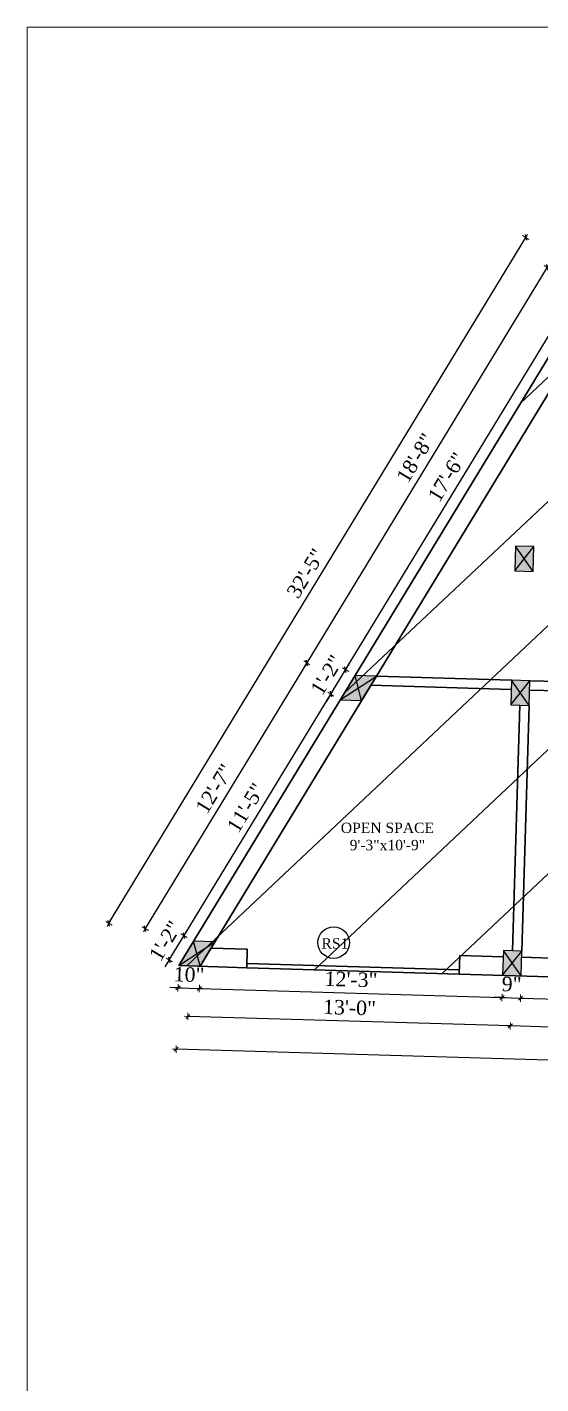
# Model space of a CAD drawing. Header units: inches. Extents: x 4069 to 291496, y -47643 to 12535.
# Drawn here: x 118399 to 118648, y -27558 to -26901 of the extents above; entities that cross this region are included whole.
import ezdxf

# ---------------------------------------------------------------- set-up
doc = ezdxf.new("R2010")
doc.units = ezdxf.units.IN
doc.header["$LTSCALE"] = 5
doc.header["$MEASUREMENT"] = 0
for name, color, linetype, lineweight in [('A-WALL', 7, 'Continuous', 9), ('Dimension', 7, 'Continuous', 18), ('ele1', 21, 'Continuous', 20)]:
    doc.layers.add(name, color=color, linetype=linetype, lineweight=lineweight)
doc.layers.add('dim line', color=7, linetype='Continuous', lineweight=15, true_color=0xfab2b2)
doc.layers.add('TEXT', color=6, linetype='Continuous')
doc.layers.add('WALL', color=7, linetype='Continuous')
doc.styles.add('ordinary', font='times.ttf')
doc.dimstyles.new('Copy of 96', dxfattribs={"dimtxt": 7, "dimasz": 4, "dimexe": 0.5, "dimexo": 0.5, "dimgap": 3, "dimtad": 1, "dimdec": 1, "dimzin": 11, "dimdsep": 46, "dimlunit": 4, "dimtxsty": 'ordinary', "dimblk": 'OBLIQUE', "dimcen": 0.09, "dimse1": 1, "dimse2": 1, "dimclrt": 6, "dimazin": 0, "dimtfac": 1, "dimtdec": 1, "dimtix": 1, "dimtmove": 2, "dimatfit": 3, "dimldrblk": 'leader', "dimfxl": 0.5, "dimfxlon": 1, "dimtolj": 1, "dimtzin": 0, "dimarcsym": 0})

# ---------------------------------------------------------------- blocks, each defined once
blk = doc.blocks.new('c2a')
at = {"color": 1, "ltscale": 5}
for p, q in [((18091.63, 4625.76), (18084.82, 4613.76)), ((18101.98, 4625.76), (18091.63, 4625.76)), ((18095.17, 4613.76), (18101.98, 4625.76)), ((18084.82, 4613.76), (18095.17, 4613.76))]:
    blk.add_line(p, q, dxfattribs=at)
blk = doc.blocks.new('oblique')
at = {"color": 0, "lineweight": -2}
blk.add_line((0.25, 0.25), (-0.25, -0.25), dxfattribs=at)
at = {"layer": 'dim line', "lineweight": 9}
for p, q in [((-0.4375, 0), (0.4375, 0)), ((0, 0.4375), (0, -0.4375))]:
    blk.add_line(p, q, dxfattribs=at)
blk = doc.blocks.new('*D5491')
at = {"layer": 'A-WALL', "color": 0, "lineweight": -2, "ltscale": 50, "transparency": 16777216}
blk.add_line((118782.83, -27389), (118632.89, -27384.52), dxfattribs=at)
at = {"layer": 'Defpoints', "color": 0, "ltscale": 50, "transparency": 16777216}
for p in [(118633.62, -27360.12), (118783.56, -27364.6), (118632.89, -27384.52)]:
    blk.add_point(p, dxfattribs=at)
at = {"layer": 'A-WALL', "color": 0, "lineweight": -2, "ltscale": 50, "transparency": 16777216, "xscale": 4, "yscale": 4, "zscale": 4}
for p, rotation in [((118632.89, -27384.52), 178.2899854281424), ((118782.83, -27389), 358.2899854281424)]:
    blk.add_blockref('oblique', p, dxfattribs=dict(at, rotation=rotation))
at = {"layer": 'A-WALL', "color": 6, "ltscale": 50, "transparency": 16777216, "insert": (118708.06, -27380.2), "char_height": 7, "attachment_point": 5, "rotation": 358.28999, "style": 'ordinary'}
blk.add_mtext('\\A1;12\'-6"', dxfattribs=at)
blk = doc.blocks.new('_OBLIQUE')
at = {"color": 0, "linetype": 'ByBlock'}
blk.add_line((-0.5, -0.5), (0.5, 0.5), dxfattribs=at)
blk = doc.blocks.new('leader')
at = {"layer": 'Dimension'}
for p, q in [((0, -4.33), (0, 4.33)), ((-4.42, 0), (4.42, 0))]:
    blk.add_line(p, q, dxfattribs=at)
blk = doc.blocks.new('*D5492')
at = {"layer": 'A-WALL', "color": 0, "lineweight": -2, "ltscale": 50, "transparency": 16777216}
blk.add_line((118632.89, -27384.52), (118476.64, -27379.86), dxfattribs=at)
at = {"layer": 'Defpoints', "color": 0, "ltscale": 50, "transparency": 16777216}
for p in [(118477.37, -27355.45), (118633.62, -27360.12), (118476.64, -27379.86)]:
    blk.add_point(p, dxfattribs=at)
at = {"layer": 'A-WALL', "color": 0, "lineweight": -2, "ltscale": 50, "transparency": 16777216, "xscale": 4, "yscale": 4, "zscale": 4}
for p, rotation in [((118476.64, -27379.86), 178.2899854281424), ((118632.89, -27384.52), 358.2899854281424)]:
    blk.add_blockref('oblique', p, dxfattribs=dict(at, rotation=rotation))
at = {"layer": 'A-WALL', "color": 6, "ltscale": 50, "transparency": 16777216, "insert": (118554.96, -27375.63), "char_height": 7, "attachment_point": 5, "rotation": 358.28999, "style": 'ordinary'}
blk.add_mtext('\\A1;13\'-0"', dxfattribs=at)
blk = doc.blocks.new('*D5472')
at = {"layer": 'A-WALL', "color": 0, "lineweight": -2, "ltscale": 50, "transparency": 16777216}
blk.add_line((119043.73, -27412.84), (118470.99, -27395.75), dxfattribs=at)
at = {"layer": 'Defpoints', "color": 0, "ltscale": 50, "transparency": 16777216}
for p in [(118472.19, -27355.3), (119044.94, -27372.4), (118470.99, -27395.75)]:
    blk.add_point(p, dxfattribs=at)
at = {"layer": 'A-WALL', "color": 0, "lineweight": -2, "ltscale": 50, "transparency": 16777216, "xscale": 4, "yscale": 4, "zscale": 4}
for p, rotation in [((118470.99, -27395.75), 178.2899854281424), ((119043.73, -27412.84), 358.2899854281424)]:
    blk.add_blockref('oblique', p, dxfattribs=dict(at, rotation=rotation))
at = {"layer": 'A-WALL', "color": 6, "ltscale": 50, "transparency": 16777216, "insert": (118757.56, -27397.74), "char_height": 7, "attachment_point": 5, "rotation": 358.28999, "style": 'ordinary'}
blk.add_mtext('\\A1;48\'-0"', dxfattribs=at)
blk = doc.blocks.new('*D5493')
at = {"layer": 'A-WALL', "color": 0, "lineweight": -2, "ltscale": 50, "transparency": 16777216}
for p, q in [((118474.8, -27340.73), (118476.88, -27337.32)), ((118467.63, -27352.52), (118474.8, -27340.73)), ((118467.63, -27352.52), (118465.55, -27355.94))]:
    blk.add_line(p, q, dxfattribs=at)
at = {"layer": 'Defpoints', "color": 0, "ltscale": 50, "transparency": 16777216}
for p in [(118474.8, -27340.73), (118479.36, -27343.51), (118472.19, -27355.3)]:
    blk.add_point(p, dxfattribs=at)
at = {"layer": 'A-WALL', "color": 0, "lineweight": -2, "ltscale": 50, "transparency": 16777216, "xscale": 4, "yscale": 4, "zscale": 4}
for p, rotation in [((118474.8, -27340.73), 238.7014709224131), ((118467.63, -27352.52), 58.70147092241314)]:
    blk.add_blockref('oblique', p, dxfattribs=dict(at, rotation=rotation))
at = {"layer": 'A-WALL', "color": 6, "ltscale": 50, "transparency": 16777216, "insert": (118465.66, -27343.25), "char_height": 7, "attachment_point": 5, "rotation": 58.70147, "style": 'ordinary'}
blk.add_mtext('\\A1;1\'-2"', dxfattribs=at)
blk = doc.blocks.new('*D5494')
at = {"layer": 'A-WALL', "color": 0, "lineweight": -2, "ltscale": 50, "transparency": 16777216}
blk.add_line((118474.8, -27340.73), (118545.89, -27223.8), dxfattribs=at)
at = {"layer": 'Defpoints', "color": 0, "ltscale": 50, "transparency": 16777216}
for p in [(118545.89, -27223.8), (118550.45, -27226.58), (118479.36, -27343.51)]:
    blk.add_point(p, dxfattribs=at)
at = {"layer": 'A-WALL', "color": 0, "lineweight": -2, "ltscale": 50, "transparency": 16777216, "xscale": 4, "yscale": 4, "zscale": 4}
for p, rotation in [((118545.89, -27223.8), 58.70147092266657), ((118474.8, -27340.73), 238.7014709226666)]:
    blk.add_blockref('oblique', p, dxfattribs=dict(at, rotation=rotation))
at = {"layer": 'A-WALL', "color": 6, "ltscale": 50, "transparency": 16777216, "insert": (118504.74, -27278.86), "char_height": 7, "attachment_point": 5, "rotation": 58.70147, "style": 'ordinary'}
blk.add_mtext('\\A1;11\'-5"', dxfattribs=at)
blk = doc.blocks.new('*D5495')
at = {"layer": 'A-WALL', "color": 0, "lineweight": -2, "ltscale": 50, "transparency": 16777216}
for p, q in [((118553.06, -27212.01), (118555.14, -27208.59)), ((118545.89, -27223.8), (118553.06, -27212.01)), ((118545.89, -27223.8), (118543.81, -27227.22))]:
    blk.add_line(p, q, dxfattribs=at)
at = {"layer": 'Defpoints', "color": 0, "ltscale": 50, "transparency": 16777216}
for p in [(118553.06, -27212.01), (118557.62, -27214.79), (118550.45, -27226.58)]:
    blk.add_point(p, dxfattribs=at)
at = {"layer": 'A-WALL', "color": 0, "lineweight": -2, "ltscale": 50, "transparency": 16777216, "xscale": 4, "yscale": 4, "zscale": 4}
for p, rotation in [((118553.06, -27212.01), 238.7014709226666), ((118545.89, -27223.8), 58.70147092266654)]:
    blk.add_blockref('oblique', p, dxfattribs=dict(at, rotation=rotation))
at = {"layer": 'A-WALL', "color": 6, "ltscale": 50, "transparency": 16777216, "insert": (118543.92, -27214.53), "char_height": 7, "attachment_point": 5, "rotation": 58.70147, "style": 'ordinary'}
blk.add_mtext('\\A1;1\'-2"', dxfattribs=at)
blk = doc.blocks.new('*D5496')
at = {"layer": 'A-WALL', "color": 0, "lineweight": -2, "ltscale": 50, "transparency": 16777216}
blk.add_line((118553.06, -27212.01), (118662.38, -27032.19), dxfattribs=at)
at = {"layer": 'Defpoints', "color": 0, "ltscale": 50, "transparency": 16777216}
for p in [(118662.38, -27032.19), (118666.95, -27034.97), (118557.62, -27214.79)]:
    blk.add_point(p, dxfattribs=at)
at = {"layer": 'A-WALL', "color": 0, "lineweight": -2, "ltscale": 50, "transparency": 16777216, "xscale": 4, "yscale": 4, "zscale": 4}
for p, rotation in [((118662.38, -27032.19), 58.70147092266657), ((118553.06, -27212.01), 238.7014709226666)]:
    blk.add_blockref('oblique', p, dxfattribs=dict(at, rotation=rotation))
at = {"layer": 'A-WALL', "color": 6, "ltscale": 50, "transparency": 16777216, "insert": (118602.11, -27118.69), "char_height": 7, "attachment_point": 5, "rotation": 58.70147, "style": 'ordinary'}
blk.add_mtext('\\A1;17\'-6"', dxfattribs=at)
blk = doc.blocks.new('*D5498')
at = {"layer": 'A-WALL', "color": 0, "lineweight": -2, "ltscale": 50, "transparency": 16777216}
blk.add_line((118650.75, -27017.05), (118534.26, -27208.66), dxfattribs=at)
at = {"layer": 'Defpoints', "color": 0, "ltscale": 50, "transparency": 16777216}
for p in [(118670.53, -27029.07), (118534.26, -27208.66), (118554.04, -27220.68)]:
    blk.add_point(p, dxfattribs=at)
at = {"layer": 'A-WALL', "color": 0, "lineweight": -2, "ltscale": 50, "transparency": 16777216, "xscale": 4, "yscale": 4, "zscale": 4}
for p, rotation in [((118650.75, -27017.05), 58.70147092240802), ((118534.26, -27208.66), 238.701470922408)]:
    blk.add_blockref('oblique', p, dxfattribs=dict(at, rotation=rotation))
at = {"layer": 'A-WALL', "color": 6, "ltscale": 50, "transparency": 16777216, "insert": (118586.9, -27109.44), "char_height": 7, "attachment_point": 5, "rotation": 58.70147, "style": 'ordinary'}
blk.add_mtext('\\A1;18\'-8"', dxfattribs=at)
blk = doc.blocks.new('*D5499')
at = {"layer": 'A-WALL', "color": 0, "lineweight": -2, "ltscale": 50, "transparency": 16777216}
blk.add_line((118534.26, -27208.66), (118456, -27337.38), dxfattribs=at)
at = {"layer": 'Defpoints', "color": 0, "ltscale": 50, "transparency": 16777216}
for p in [(118554.04, -27220.68), (118456, -27337.38), (118475.78, -27349.4)]:
    blk.add_point(p, dxfattribs=at)
at = {"layer": 'A-WALL', "color": 0, "lineweight": -2, "ltscale": 50, "transparency": 16777216, "xscale": 4, "yscale": 4, "zscale": 4}
for p, rotation in [((118534.26, -27208.66), 58.70147092266654), ((118456, -27337.38), 238.7014709226666)]:
    blk.add_blockref('oblique', p, dxfattribs=dict(at, rotation=rotation))
at = {"layer": 'A-WALL', "color": 6, "ltscale": 50, "transparency": 16777216, "insert": (118489.51, -27269.6), "char_height": 7, "attachment_point": 5, "rotation": 58.70147, "style": 'ordinary'}
blk.add_mtext('\\A1;12\'-7"', dxfattribs=at)
blk = doc.blocks.new('*D5473')
at = {"layer": 'A-WALL', "color": 0, "lineweight": -2, "ltscale": 50, "transparency": 16777216}
blk.add_line((118438.42, -27334.77), (118640.34, -27002.64), dxfattribs=at)
at = {"layer": 'Defpoints', "color": 0, "ltscale": 50, "transparency": 16777216}
for p in [(118640.34, -27002.64), (118674.12, -27023.18), (118472.19, -27355.3)]:
    blk.add_point(p, dxfattribs=at)
at = {"layer": 'A-WALL', "color": 0, "lineweight": -2, "ltscale": 50, "transparency": 16777216, "xscale": 4, "yscale": 4, "zscale": 4}
for p, rotation in [((118640.34, -27002.64), 58.70147092240928), ((118438.42, -27334.77), 238.7014709224093)]:
    blk.add_blockref('oblique', p, dxfattribs=dict(at, rotation=rotation))
at = {"layer": 'A-WALL', "color": 6, "ltscale": 50, "transparency": 16777216, "insert": (118533.77, -27165.3), "char_height": 7, "attachment_point": 5, "rotation": 58.70147, "style": 'ordinary'}
blk.add_mtext('\\A1;32\'-5"', dxfattribs=at)
blk = doc.blocks.new('*D5475')
at = {"layer": 'A-WALL', "color": 0, "lineweight": -2, "ltscale": 50, "transparency": 16777216}
for p, q in [((118471.87, -27366.05), (118467.88, -27365.93)), ((118471.87, -27366.05), (118482.22, -27366.36)), ((118482.22, -27366.36), (118486.22, -27366.48))]:
    blk.add_line(p, q, dxfattribs=at)
at = {"layer": 'Defpoints', "color": 0, "ltscale": 50, "transparency": 16777216}
for p in [(118472.19, -27355.3), (118482.54, -27355.61), (118482.22, -27366.36)]:
    blk.add_point(p, dxfattribs=at)
at = {"layer": 'A-WALL', "color": 0, "lineweight": -2, "ltscale": 50, "transparency": 16777216, "xscale": 4, "yscale": 4, "zscale": 4}
for p, rotation in [((118471.87, -27366.05), 358.2899854281424), ((118482.22, -27366.36), 178.2899854281424)]:
    blk.add_blockref('oblique', p, dxfattribs=dict(at, rotation=rotation))
at = {"layer": 'A-WALL', "color": 6, "ltscale": 50, "transparency": 16777216, "insert": (118477.24, -27359.65), "char_height": 7, "attachment_point": 5, "rotation": 358.28999, "style": 'ordinary'}
blk.add_mtext('\\A1;10"', dxfattribs=at)
blk = doc.blocks.new('*D5476')
at = {"layer": 'A-WALL', "color": 0, "lineweight": -2, "ltscale": 50, "transparency": 16777216}
blk.add_line((118482.22, -27366.36), (118628.8, -27370.74), dxfattribs=at)
at = {"layer": 'Defpoints', "color": 0, "ltscale": 50, "transparency": 16777216}
for p in [(118482.54, -27355.61), (118629.12, -27359.98), (118628.8, -27370.74)]:
    blk.add_point(p, dxfattribs=at)
at = {"layer": 'A-WALL', "color": 0, "lineweight": -2, "ltscale": 50, "transparency": 16777216, "xscale": 4, "yscale": 4, "zscale": 4}
for p, rotation in [((118482.22, -27366.36), 178.2899854281424), ((118628.8, -27370.74), 358.2899854281424)]:
    blk.add_blockref('oblique', p, dxfattribs=dict(at, rotation=rotation))
at = {"layer": 'A-WALL', "color": 6, "ltscale": 50, "transparency": 16777216, "insert": (118555.71, -27361.99), "char_height": 7, "attachment_point": 5, "rotation": 358.28999, "style": 'ordinary'}
blk.add_mtext('\\A1;12\'-3"', dxfattribs=at)
blk = doc.blocks.new('*D5477')
at = {"layer": 'A-WALL', "color": 0, "lineweight": -2, "ltscale": 50, "transparency": 16777216}
for p, q in [((118628.8, -27370.74), (118624.81, -27370.62)), ((118628.8, -27370.74), (118637.8, -27371.01)), ((118637.8, -27371.01), (118641.8, -27371.13))]:
    blk.add_line(p, q, dxfattribs=at)
at = {"layer": 'Defpoints', "color": 0, "ltscale": 50, "transparency": 16777216}
for p in [(118629.12, -27359.98), (118638.12, -27360.25), (118637.8, -27371.01)]:
    blk.add_point(p, dxfattribs=at)
at = {"layer": 'A-WALL', "color": 0, "lineweight": -2, "ltscale": 50, "transparency": 16777216, "xscale": 4, "yscale": 4, "zscale": 4}
for p, rotation in [((118628.8, -27370.74), 358.2899854281424), ((118637.8, -27371.01), 178.2899854281424)]:
    blk.add_blockref('oblique', p, dxfattribs=dict(at, rotation=rotation))
at = {"layer": 'A-WALL', "color": 6, "ltscale": 50, "transparency": 16777216, "insert": (118633.5, -27364.31), "char_height": 7, "attachment_point": 5, "rotation": 358.28999, "style": 'ordinary'}
blk.add_mtext('\\A1;9"', dxfattribs=at)
blk = doc.blocks.new('*D5478')
at = {"layer": 'A-WALL', "color": 0, "lineweight": -2, "ltscale": 50, "transparency": 16777216}
blk.add_line((118637.8, -27371.01), (118778.74, -27375.22), dxfattribs=at)
at = {"layer": 'Defpoints', "color": 0, "ltscale": 50, "transparency": 16777216}
for p in [(118638.12, -27360.25), (118779.06, -27364.46), (118778.74, -27375.22)]:
    blk.add_point(p, dxfattribs=at)
at = {"layer": 'A-WALL', "color": 0, "lineweight": -2, "ltscale": 50, "transparency": 16777216, "xscale": 4, "yscale": 4, "zscale": 4}
for p, rotation in [((118637.8, -27371.01), 178.2899854281424), ((118778.74, -27375.22), 358.2899854281424)]:
    blk.add_blockref('oblique', p, dxfattribs=dict(at, rotation=rotation))
at = {"layer": 'A-WALL', "color": 6, "ltscale": 50, "transparency": 16777216, "insert": (118708.46, -27366.54), "char_height": 7, "attachment_point": 5, "rotation": 358.28999, "style": 'ordinary'}
blk.add_mtext('\\A1;11\'-9"', dxfattribs=at)

msp = doc.modelspace()

# ---------------------------------------------------------------- hatches: boundary and pattern name
at = {"layer": 'WALL', "linetype": 'ByBlock', "ltscale": 5, "true_color": 0xf8991e}
h = msp.add_hatch(dxfattribs=at)
h.set_pattern_fill('ANSI31', color=30, scale=350, angle=-1.71001457)
h.set_pattern_definition([(43.29, (112107.9, -24579.095), (-29.999, 31.8453), [])])
h.paths.add_polyline_path([(118472.19434, -27355.29984), (118674.11623, -27023.17747), (119052.94744, -27034.48719), (119045.11821, -27366.40137), (119044.93916, -27372.3987)])
h = msp.add_hatch(color=30, dxfattribs=at)
h.dxf.hatch_style = 1
h.paths.add_polyline_path([(118639.65021, -27158.20911), (118634.97317, -27164.07215), (118643.96916, -27164.34072)])
h.paths.add_polyline_path([(118643.96916, -27164.34072), (118644.32725, -27152.34606), (118639.65021, -27158.20911)])
h.paths.add_polyline_path([(118639.65021, -27158.20911), (118644.32725, -27152.34606), (118635.33126, -27152.07749)])
h.paths.add_polyline_path([(118635.33126, -27152.07749), (118634.97317, -27164.07215), (118639.65021, -27158.20911)])
h = msp.add_hatch(color=30, dxfattribs=at)
h.dxf.hatch_style = 1
h.paths.add_polyline_path([(118559.21095, -27220.83661), (118560.79906, -27226.8867), (118567.96788, -27215.09537)])
h.paths.add_polyline_path([(118559.21095, -27220.83661), (118567.96788, -27215.09537), (118557.62283, -27214.78653)])
h.paths.add_polyline_path([(118557.62283, -27214.78653), (118550.45401, -27226.57785), (118559.21095, -27220.83661)])
h.paths.add_polyline_path([(118559.21095, -27220.83661), (118550.45401, -27226.57785), (118560.79906, -27226.8867)])
h = msp.add_hatch(color=30, dxfattribs=at)
h.dxf.hatch_style = 1
h.paths.add_polyline_path([(118637.71055, -27223.18016), (118633.0335, -27229.0432), (118642.0295, -27229.31177)])
h.paths.add_polyline_path([(118642.0295, -27229.31177), (118642.38759, -27217.31712), (118637.71055, -27223.18016)])
h.paths.add_polyline_path([(118637.71055, -27223.18016), (118642.38759, -27217.31712), (118633.3916, -27217.04855)])
h.paths.add_polyline_path([(118633.3916, -27217.04855), (118633.0335, -27229.0432), (118637.71055, -27223.18016)])
h = msp.add_hatch(color=30, dxfattribs=at)
h.dxf.hatch_style = 1
h.paths.add_polyline_path([(118480.95128, -27349.55859), (118482.53939, -27355.60868), (118489.70822, -27343.81735)])
h.paths.add_polyline_path([(118480.95128, -27349.55859), (118489.70822, -27343.81735), (118479.36317, -27343.50851)])
h.paths.add_polyline_path([(118479.36317, -27343.50851), (118472.19434, -27355.29984), (118480.95128, -27349.55859)])
h.paths.add_polyline_path([(118480.95128, -27349.55859), (118472.19434, -27355.29984), (118482.53939, -27355.60868)])
h = msp.add_hatch(color=30, dxfattribs=at)
h.dxf.hatch_style = 1
h.paths.add_polyline_path([(118633.80138, -27354.12182), (118629.12434, -27359.98486), (118638.12033, -27360.25343)])
h.paths.add_polyline_path([(118638.12033, -27360.25343), (118638.47842, -27348.25878), (118633.80138, -27354.12182)])
h.paths.add_polyline_path([(118633.80138, -27354.12182), (118638.47842, -27348.25878), (118629.48243, -27347.99021)])
h.paths.add_polyline_path([(118629.48243, -27347.99021), (118629.12434, -27359.98486), (118633.80138, -27354.12182)])

# ---------------------------------------------------------------- linework, layer by layer
at = {"color": 1, "ltscale": 5}
for p, q in [((118634.97317, -27164.07215), (118644.32725, -27152.34606)), ((118643.96916, -27164.34072), (118635.33126, -27152.07749)), ((118550.45401, -27226.57785), (118567.96788, -27215.09537)), ((118560.79906, -27226.8867), (118557.62283, -27214.78653)), ((118633.0335, -27229.0432), (118642.38759, -27217.31712)), ((118642.0295, -27229.31177), (118633.3916, -27217.04855)), ((118472.19434, -27355.29984), (118489.70822, -27343.81735)), ((118482.53939, -27355.60868), (118479.36317, -27343.50851)), ((118629.12434, -27359.98486), (118638.47842, -27348.25878)), ((118638.12033, -27360.25343), (118629.48243, -27347.99021))]:
    msp.add_line(p, q, dxfattribs=at)
at = {"layer": 'A-WALL', "lineweight": 30}
for p, q in [((118472.19434, -27355.29984), (118674.11623, -27023.17747)), ((118482.53939, -27355.60868), (118684.46128, -27023.48631)), ((118633.3916, -27217.04855), (118567.96788, -27215.09537)), ((118633.25731, -27221.54654), (118565.27957, -27219.51712)), ((118737.7772, -27224.66691), (118642.2533, -27221.81511)), ((118737.91149, -27220.16891), (118642.38759, -27217.31712)), ((118633.98043, -27348.12449), (118637.5315, -27229.17749)), ((118638.47842, -27348.25878), (118642.0295, -27229.31177)), ((118487.91601, -27346.76518), (118505.44822, -27347.2886)), ((118505.17965, -27356.28459), (118505.44822, -27347.2886)), ((118608.13378, -27359.35821), (118608.40235, -27350.36221)), ((118608.40235, -27350.36221), (118629.39291, -27350.98887)), ((118638.3889, -27351.25744), (118657.38052, -27351.82442)), ((118472.19434, -27355.29984), (118505.17965, -27356.28459)), ((118505.17965, -27356.28459), (118608.13378, -27359.35821)), ((118505.23933, -27354.28548), (118608.19346, -27357.3591)), ((118608.13378, -27359.35821), (118657.11195, -27360.82041))]:
    msp.add_line(p, q, dxfattribs=at)
at = {"layer": 'ele1'}
msp.add_lwpolyline([(118398.77009, -26900.77781), (121483.73454, -26900.77781), (121483.73454, -29056.11078), (118398.77009, -29056.11078)], close=True, dxfattribs=at)
msp.add_lwpolyline([(118398.77009, -26900.77781), (121483.73454, -26900.77781), (121483.73454, -29056.11078), (118398.77009, -29056.11078)], close=True, dxfattribs=at)
at = {"layer": 'TEXT'}
msp.add_circle((118547.30067, -27344.12348), 7.64038, dxfattribs=at)
at = {"layer": 'WALL', "color": 2, "linetype": 'ByBlock', "ltscale": 5}
for points in [[(118634.97317, -27164.07215), (118643.96916, -27164.34072), (118644.32725, -27152.34606), (118635.33126, -27152.07749)], [(118550.45401, -27226.57785), (118560.79906, -27226.8867), (118567.96788, -27215.09537), (118557.62283, -27214.78653)], [(118633.0335, -27229.0432), (118642.0295, -27229.31177), (118642.38759, -27217.31712), (118633.3916, -27217.04855)], [(118472.19434, -27355.29984), (118482.53939, -27355.60868), (118489.70822, -27343.81735), (118479.36317, -27343.50851)], [(118629.12434, -27359.98486), (118638.12033, -27360.25343), (118638.47842, -27348.25878), (118629.48243, -27347.99021)]]:
    msp.add_lwpolyline(points, close=True, dxfattribs=at)

# ---------------------------------------------------------------- block references
at = {"layer": 'WALL', "color": 2, "linetype": 'ByBlock', "ltscale": 5, "rotation": 358.2899854281413}
for p in [(100336.00972, -31298.61408), (100257.75005, -31427.33606)]:
    msp.add_blockref('c2a', p, dxfattribs=at)

# ---------------------------------------------------------------- texts
at = {"layer": 'TEXT', "style": 'ordinary'}
msp.add_text('RS1', height=5, dxfattribs=at).set_placement((118541.36825, -27347.01186))
at = {"layer": 'TEXT', "insert": (118573.31332, -27299.46063), "char_height": 5, "attachment_point": 8, "style": 'ordinary'}
msp.add_mtext_dynamic_manual_height_columns('OPEN SPACE\\P9\'-3"x10\'-9"', width=101.5687276, gutter_width=1720.71691, heights=[0], dxfattribs=at)

# ---------------------------------------------------------------- dimensions: what is measured, and where the dimension line sits
at = {"layer": 'A-WALL', "ltscale": 50}
for p1, p2, distance, picture, middle in [((118472.19434, -27355.29984), (118674.11623, -27023.17747), 39.52759, '*D5473', (118533.77424, -27165.29599)), ((118670.53182, -27029.07313), (118554.03842, -27220.68219), -23.15088, '*D5498', (118586.89752, -27109.44265)), ((118472.19434, -27355.29984), (118479.36317, -27343.50851), 5.34192, '*D5493', (118465.66016, -27343.25233))]:
    dim = msp.add_aligned_dim(p1=p1, p2=p2, distance=distance, dimstyle='Copy of 96', override={"dimdec": 0, "dimblk": 'oblique', "dimtdec": 0, "dimarcsym": 1}, dxfattribs=at)
    dim.commit()
    dim.dimension.update_dxf_attribs({"geometry": picture, "text_midpoint": middle})
for base, p1, p2, angle, picture, middle in [((118662.38288, -27032.19368), (118557.62283, -27214.78653), (118666.9474, -27034.9688), 238.70147092, '*D5496', (118602.10615, -27118.68911)), ((118455.99697, -27337.37736), (118554.03842, -27220.68219), (118475.77875, -27349.40417), 58.70147092, '*D5499', (118489.51236, -27269.60293)), ((118553.05831, -27212.01141), (118550.45401, -27226.57785), (118557.62283, -27214.78653), 238.70147092, '*D5495', (118543.91983, -27214.53035)), ((118545.88949, -27223.80274), (118479.36317, -27343.50851), (118550.45401, -27226.57785), 238.70147092, '*D5494', (118504.73825, -27278.85987)), ((118482.21833, -27366.36287), (118472.19434, -27355.29984), (118482.53939, -27355.60868), 358.28998543, '*D5475', (118477.24158, -27359.65081)), ((118476.63835, -27379.85672), (118633.62234, -27360.11915), (118477.36687, -27355.45426), 358.28998543, '*D5492', (118554.96186, -27375.63152)), ((118628.80328, -27370.73906), (118482.53939, -27355.60868), (118629.12434, -27359.98486), 358.28998543, '*D5476', (118555.70658, -27361.99333)), ((118637.79927, -27371.00763), (118629.12434, -27359.98486), (118638.12033, -27360.25343), 358.28998543, '*D5477', (118633.49735, -27364.30561)), ((118632.89382, -27384.52161), (118783.55553, -27364.59529), (118633.62234, -27360.11915), 358.28998543, '*D5491', (118708.05619, -27380.20204)), ((118778.73648, -27375.2152), (118638.12033, -27360.25343), (118779.05754, -27364.46101), 358.28998543, '*D5478', (118708.46395, -27366.54368))]:
    dim = msp.add_linear_dim(base=base, p1=p1, p2=p2, angle=angle, dimstyle='Copy of 96', override={"dimdec": 0, "dimblk": 'oblique', "dimtdec": 0, "dimarcsym": 1}, dxfattribs=at)
    dim.commit()
    dim.dimension.update_dxf_attribs({"geometry": picture, "text_midpoint": middle})
dim = msp.add_linear_dim(base=(118470.98688, -27395.74509), p1=(119044.93916, -27372.3987), p2=(118472.19434, -27355.29984), angle=358.28998543, text='48\'-0"', dimstyle='Copy of 96', override={"dimdec": 0, "dimblk": 'oblique', "dimtdec": 0, "dimarcsym": 1}, dxfattribs=at)
dim.commit()
dim.dimension.update_dxf_attribs({"geometry": '*D5472', "text_midpoint": (118757.55506, -27397.73689)})

doc.saveas('drawing.dxf')
